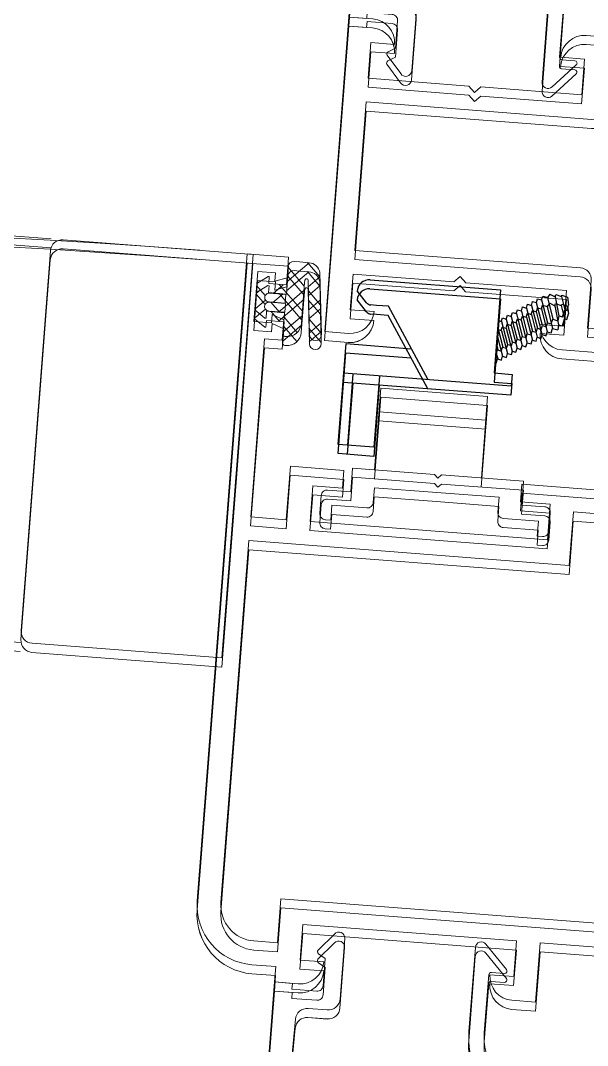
# Model space of a CAD drawing. Header units: millimetres. Extents: x 26282 to 30760, y 1404 to 4574.
# Drawn here: x 29231.83 to 29236.59, y 3201.09 to 3209.7 of the extents above; entities that cross this region are included whole.
import ezdxf

# ---------------------------------------------------------------- set-up
doc = ezdxf.new("R2010")
doc.units = ezdxf.units.MM
doc.header["$LTSCALE"] = 0.25
doc.linetypes.add('DIVIDE', pattern=[1.25, 0.5, -0.25, 0, -0.25, 0, -0.25])
for name, color, linetype, lineweight in [('AB-DUV', 4, 'Continuous', 50), ('DOĞRAMA', 30, 'Continuous', 20), ('SECTION LINE (3RDF)', 40, 'DIVIDE', 25)]:
    doc.layers.add(name, color=color, linetype=linetype, lineweight=lineweight)
doc.layers.add('aksesuar_k', color=7, linetype='Continuous')

# ---------------------------------------------------------------- blocks, each defined once
blk = doc.blocks.new('CHD60E27', base_point=(-138.6, 7.85))
at = {"color": 1, "linetype": 'Continuous'}
for p, q in [((-80.6, 56.35), (-78.6, 56.35)), ((-115.729976, 50.516652), (-114.729976, 49.516652)), ((-115.729976, 50.516652), (-114.729976, 49.516652)), ((-78.6, 29.85), (-80.6, 29.85)), ((-137.2, 16.75), (-135.7, 16.75)), ((-135.7, 16.75), (-135.7, 15.25))]:
    blk.add_line(p, q, dxfattribs=at)
at = {"color": 40, "linetype": 'Continuous'}
for points in [[(-138.6, 7.85), (-138.6, 78.35), (-134.7, 78.35), (-134.7, 75.95, -0.414213), (-135.199999, 75.45), (-135.7, 75.45), (-135.7, 76.95), (-137.2, 76.95), (-137.2, 69.45), (-135.7, 69.45), (-135.7, 70.95), (-135.2, 70.95, -0.414213), (-134.699999, 70.45), (-134.7, 66.05), (-135.7, 66.05), (-135.7, 68.05), (-137.2, 68.05), (-137.2, 58.05), (-135.7, 58.05), (-135.7, 60.05), (-134.7, 60.05), (-134.7, 56.65), (-136.6, 56.65), (-136.6, 51.35), (-134.4, 51.35), (-132.2, 51.35), (-132.2, 52.95), (-130.2, 52.95), (-130.2, 51.95), (-128.790992, 51.95, 0.176327), (-128.630295, 52.008489), (-127.7, 52.789099), (-127, 52.789099, -0.43976), (-126.701142, 52.462953), (-126.911671, 50.056591, -0.176327), (-126.983943, 49.901604), (-127.323223, 49.562323, -0.577351), (-127.741481, 49.674394), (-127.772347, 49.789587, 0.267949), (-127.949124, 49.966363), (-129.9, 50.489099), (-130.1, 50.489099, 0.842899), (-130.2, 49.906257), (-130.2, 45.839099, 0.414213), (-129.949998, 45.589099), (-129.628806, 45.589099, 0.137838), (-129.498553, 45.625711), (-127.980252, 46.552487, -0.585341), (-127.6, 46.339099), (-127.6, 45.002615, -0.261351), (-128.07899, 44.149065), (-129.797634, 43.1), (-128.07899, 42.050935, -0.261351), (-127.6, 41.197385), (-127.6, 39.8609, -0.585341), (-127.980252, 39.647512), (-129.498554, 40.574288, 0.137838), (-129.628807, 40.6109), (-129.95, 40.6109, 0.414213), (-130.199999, 40.360899), (-130.2, 36.293743, 0.842899), (-130.1, 35.710901), (-129.9, 35.7109), (-127.949123, 36.233636, 0.267949), (-127.772347, 36.410413), (-127.741481, 36.525605, -0.577351), (-127.323223, 36.637676), (-126.983943, 36.298396, -0.176327), (-126.911671, 36.143409), (-126.701141, 33.737047, -0.43976), (-127, 33.4109), (-127.7, 33.4109), (-128.630295, 34.191511, 0.176327), (-128.790992, 34.25), (-130.2, 34.25), (-130.2, 33.25), (-132.2, 33.25), (-132.2, 34.85), (-136.6, 34.85), (-136.6, 29.55), (-134.7, 29.55), (-134.7, 26.15), (-135.7, 26.15), (-135.7, 28.15), (-137.2, 28.15), (-137.2, 18.15), (-135.7, 18.15), (-135.7, 20.15), (-134.7, 20.15), (-134.7, 15.75, -0.414213), (-135.199999, 15.25), (-135.7, 15.25), (-135.7, 16.75), (-137.2, 16.75), (-137.2, 9.25), (-135.7, 9.25), (-135.7, 10.75), (-135.2, 10.75, -0.414213), (-134.699999, 10.25), (-134.7, 7.85), (-138.6, 7.85)], [(-78.6, 56.35), (-78.6, 29.85), (-79.6, 29.85), (-80.6, 29.85, -0.414213), (-82.599999, 31.85), (-80.6, 31.85), (-80.6, 34.85), (-89.1, 34.85), (-89.6, 35.35), (-90.1, 34.85), (-98.6, 34.85), (-98.6, 31.85), (-96.6, 31.85, -0.414213), (-98.599999, 29.85), (-105.740408, 29.85, -0.356298), (-107.699999, 31.450001), (-105.7, 31.45), (-105.7, 34.85), (-109, 34.85), (-109.5, 35.35), (-110, 34.85), (-113.2, 34.85), (-113.2, 31.45), (-111.2, 31.45, -0.356298), (-113.159592, 29.85), (-115.2, 29.85), (-115.2, 34.25), (-116.609007, 34.25, 0.176327), (-116.769704, 34.191511), (-117.7, 33.4109), (-118.4, 33.4109, -0.43976), (-118.698859, 33.737047), (-118.488329, 36.143409, -0.176327), (-118.416057, 36.298397), (-118.076776, 36.637677, -0.577351), (-117.658519, 36.525604), (-117.627652, 36.410413, 0.267949), (-117.450876, 36.233636), (-115.5, 35.7109), (-115.3, 35.7109, 0.842899), (-115.2, 36.293744), (-115.2, 40.3609, 0.414213), (-115.45, 40.6109), (-115.771193, 40.6109, 0.137838), (-115.901446, 40.574288), (-117.419747, 39.647512, -0.585341), (-117.799999, 39.8609), (-117.8, 41.197384, -0.261351), (-117.32101, 42.050935), (-115.602366, 43.1), (-117.321009, 44.149064, -0.261351), (-117.8, 45.002615), (-117.8, 46.339099, -0.585341), (-117.419747, 46.552488), (-115.901445, 45.625712, 0.137838), (-115.771193, 45.5891), (-115.45, 45.589099, 0.414213), (-115.199999, 45.8391), (-115.2, 49.906257, 0.842899), (-115.3, 50.489099), (-115.5, 50.489099), (-117.450876, 49.966364, 0.267949), (-117.627653, 49.789587), (-117.658518, 49.674395, -0.577351), (-118.076776, 49.562322), (-118.416057, 49.901603, -0.176327), (-118.488329, 50.056591), (-118.698858, 52.462953, -0.43976), (-118.4, 52.789099), (-117.7, 52.789099), (-116.769704, 52.008489, 0.176327), (-116.609007, 51.95), (-115.2, 51.95), (-115.2, 56.35), (-113.159591, 56.35, -0.356297), (-111.199999, 54.75), (-113.2, 54.75), (-113.2, 51.35), (-110, 51.35), (-109.5, 50.85), (-109, 51.35), (-105.7, 51.35), (-105.7, 54.75), (-107.7, 54.75, -0.356297), (-105.740408, 56.35), (-98.6, 56.35, -0.414213), (-96.599999, 54.350001), (-98.6, 54.35), (-98.6, 51.35), (-90.1, 51.35), (-89.6, 50.85), (-89.1, 51.35), (-80.6, 51.35), (-80.6, 54.35), (-82.6, 54.35, -0.414213), (-80.6, 56.35), (-78.6, 56.35)], [(-80.6, 43.1), (-80.6, 49.35), (-99.6, 49.35, -0.414213), (-100.6, 50.35), (-100.6, 54.35), (-103.7, 54.35), (-103.7, 50.35, -0.414213), (-104.699999, 49.350001), (-113.2, 49.35), (-113.2, 36.85), (-104.7, 36.85, -0.414213), (-103.699999, 35.850001), (-103.7, 31.85), (-100.6, 31.85), (-100.6, 35.85, -0.414213), (-99.6, 36.85), (-80.6, 36.85), (-80.6, 43.1)]]:
    blk.add_lwpolyline(points, format="xyb", close=True, dxfattribs=at)
at = {"color": 4, "linetype": 'Continuous'}
for points in [[(-130.210348, 45.762166), (-128.497348, 46.762166), (-122.710348, 46.762166), (-116.923348, 46.762166), (-115.210348, 45.762166), (-115.210348, 50.362166), (-116.910348, 49.362166), (-122.710348, 49.362166), (-128.510348, 49.362166), (-130.210348, 50.362166), (-130.210348, 45.762166)], [(-128.497348, 39.437833), (-130.210348, 40.437833), (-130.210348, 35.837833), (-128.510348, 36.837833), (-122.710348, 36.837833), (-116.910348, 36.837833), (-115.210348, 35.837833), (-115.210348, 40.437833), (-116.923348, 39.437833), (-122.710348, 39.437833), (-128.497348, 39.437833)]]:
    blk.add_lwpolyline(points, close=True, dxfattribs=at)
at = {"color": 40, "linetype": 'Continuous'}
blk.add_lwpolyline([(-134.4, 49.35), (-136.6, 49.35), (-136.6, 36.85), (-132.2, 36.85), (-132.2, 49.35), (-134.4, 49.35)], close=True, dxfattribs=at)
blk = doc.blocks.new('CHD10-3111', base_point=(3855.389827, -8975.811796))
at = {"color": 40, "linetype": 'Continuous'}
blk.add_lwpolyline([(3855.389827, -8949.111796), (3879.389827, -8949.111796), (3879.389827, -8971.111796), (3877.889827, -8971.111796), (3877.889827, -8970.611796), (3875.789827, -8970.611796, 0.414276), (3875.289827, -8971.111902), (3875.289827, -8973.411796), (3875.891113, -8973.764938, -0.44986), (3875.948899, -8974.058621), (3874.687602, -8975.51474, -0.717959), (3873.789827, -8975.211796), (3873.789827, -8970.111796, -0.414242), (3874.789923, -8969.111796), (3876.40713, -8969.111796, 0.409111), (3877.406977, -8968.129248), (3877.703866, -8951.120522, 0.419335), (3877.203942, -8950.611796), (3858.289827, -8950.611796, 0.414214), (3857.789827, -8951.111796), (3857.789827, -8954.510299, 0.096347), (3857.826278, -8954.697709), (3862.331086, -8965.847499, -0.096289), (3862.789827, -8968.20752), (3862.789827, -8975.311796, -0.679855), (3861.925103, -8975.653814), (3860.044019, -8973.648631, -0.65679), (3860.189935, -8973.311796), (3861.289827, -8973.311796, 0.414214), (3861.489827, -8973.111796), (3861.489827, -8968.20752, 0.096295), (3861.125704, -8966.334383), (3856.526235, -8954.950297, -0.096289), (3856.489827, -8954.762994), (3856.489827, -8952.011796), (3855.389827, -8952.011796), (3855.389827, -8949.111796)], format="xyb", close=True, dxfattribs=at)
blk = doc.blocks.new('CHD60E28', base_point=(0, -82.8))
at = {"color": 1, "linetype": 'Continuous'}
blk.add_line((58, -22), (60, -22), dxfattribs=at)
at = {"color": 40, "linetype": 'Continuous'}
blk.add_lwpolyline([(27.74, -27), (38, -27), (38, -22), (40, -22, -0.414213), (42, -23.999999), (40, -24), (40, -27), (58, -27), (58, -24), (56, -24, -0.414213), (58, -21.999999), (60, -22), (60, -23.30168), (62, -23.30168, -0.414213), (67, -28.30168), (67, -28.30168), (67, -55.55084), (67, -82.8), (63.5, -82.8), (63.5, -81.073884), (64.5, -80.7), (64.5, -81.4), (66, -81.4), (66, -77.2), (64.5, -77.2), (64.5, -77.9), (63.5, -77.526115), (63.5, -75.8), (65, -75.8), (65, -60.8), (62, -60.8), (62, -65.3), (57.5, -65.3), (57.5, -63.8), (60, -63.8), (60, -60.8), (40, -60.8), (40, -63.8), (42.5, -63.8), (42.5, -65.3), (31.308076, -65.3)], format="xyb", dxfattribs=at)
blk.add_lwpolyline([(65, -43.55084), (65, -28.301681, 0.414213), (62, -25.301681), (60, -25.30168), (60, -29), (25.4, -29), (25.4, -58.8), (29.864701, -58.8), (32.462777, -63.3), (38, -63.3), (38, -58.8), (65, -58.8), (65, -43.55084)], format="xyb", close=True, dxfattribs=at)
blk = doc.blocks.new('CHD40D06', base_point=(-3.244644, -4.348007))
at = {"color": 1, "linetype": 'Continuous'}
for p, q in [((-3.233957, 1.502004), (-2.114244, 0.38229)), ((-3.143286, 0.615308), (-2.231326, 1.527269)), ((-1.5, 0.137274), (0, 1.637274)), ((-1.19341, 1.582777), (0, 0.389367)), ((-1.5, -1.984046), (0.484046, 0)), ((0.389367, 0), (1.189367, -0.8)), ((-2.992329, -0.860945), (-1.872616, -1.980658)), ((-2.94649, -1.309216), (-2.03453, -0.397255)), ((-1.5, -0.231953), (0.605442, -2.337395)), ((1.664749, -0.940617), (2.5, -0.105366)), ((0.267971, -2.337395), (1.067971, -1.537395)), ((1.710462, -1.321095), (2.5, -2.110633)), ((-2.749694, -3.23374), (-1.837734, -2.32178)), ((-1.5, -2.353274), (-0.000027, -3.853246)), ((2.317869, -2.408817), (2.5, -2.226687)), ((-2.750701, -3.223894), (-1.626587, -4.348007)), ((-1.74264, -4.348007), (0, -2.605366))]:
    blk.add_line(p, q, dxfattribs=at)
for points in [[(2.5, -0.0586), (2.5, -1.168698), (2.5, -2.278795), (1.60183, -2.919995), (1.5, -2.919995), (1.5, -2.337395), (0, -2.337395), (0, -3.848007, -0.414213), (-0.499999, -4.348007), (-0.943759, -4.348007), (-1.741907, -4.348007, -0.346314), (-2.714035, -3.582455), (-3.24205, 1.581145, -0.414213), (-2.795506, 2.129414, -0.414213), (-2.247237, 1.68287), (-1.7854, -2.833564), (-1.760746, -2.951964), (-1.679623, -2.98778), (-1.584181, -2.97584), (-1.510215, -2.854067), (-1.5, -2.668709), (-1.5, 0.781642, -0.414213), (-0.3, 1.981642), (-0.2, 1.981642, -0.414209), (0, 1.781645), (0, 0), (1.5, 0), (1.5, 0.5826), (1.60183, 0.5826), (2.5, -0.0586)], [(1.743245, -1.168703, 0.444305), (1.335038, -0.8), (0, -0.8), (0, -1.537395), (1.335028, -1.537395, 0.444305), (1.743245, -1.168703)]]:
    blk.add_lwpolyline(points, format="xyb", close=True, dxfattribs=at)
blk = doc.blocks.new('ISP-ROTO')
for p, q in [((-7.112, 68), (0, 68)), ((7.112, 68), (0, 68)), ((-8.105, 67.118), (-13, 26)), ((8.105, 67.118), (13, 26)), ((-13, 26), (0, 26)), ((13, 26), (0, 26)), ((-16, 24), (0, 24)), ((16, 24), (0, 24)), ((-17, 23), (-17, 17)), ((17, 23), (17, 17)), ((-16, 17), (0, 17)), ((16, 17), (0, 17)), ((-17, 16), (-17, 0)), ((17, 16), (17, 0)), ((-17, 0), (0, 0)), ((17, 0), (0, 0))]:
    blk.add_line(p, q)
for points in [[(0, 25.701), (-12.32, 25.701, 1), (-12.32, 24.241), (0, 24.241)], [(0, 25.701), (12.32, 25.701, -1), (12.32, 24.241), (0, 24.241)]]:
    blk.add_lwpolyline(points, format="xyb")
for centre, start, end in [((-7.112, 67), 90, 173.21103), ((7.112, 67), 6.78897, 90), ((-16, 23), 90, 180), ((16, 23), 0, 90), ((-16, 16), 90, 180), ((16, 16), 0, 90)]:
    blk.add_arc(centre, 1, start, end)
blk = doc.blocks.new('karş')
at = {"layer": 'aksesuar_k'}
for p, q in [((-11.742, 16.152), (-3.242, 16.152)), ((-11.742, 13.152), (-11.742, 16.152)), ((-5.742, 2.052), (-5.742, 16.152)), ((-3.242, 16.152), (-3.242, 10.662)), ((0.322, 14.701), (1.258, 15.552)), ((-11.742, 15.352), (-5.742, 15.352)), ((0.158, 13.852), (0.158, 14.331)), ((0.158, 12.852), (0.158, 13.852)), ((2.258, 14.552), (2.258, 3.552)), ((-5.742, 13.152), (-11.742, 13.152)), ((-5.742, 9.052), (0.158, 12.852)), ((-4.742, 3.552), (-4.742, 2.052)), ((2.258, 3.552), (-4.742, 3.552)), ((-3.104, 3.552), (-3.117, 3.489)), ((-3.104, 3.552), (-3.117, 3.489)), ((-3.117, 3.489), (-2.785, 3.418)), ((-3.117, 3.489), (-2.785, 3.418)), ((-2.32, 3.552), (-2.772, 3.398)), ((-0.939, 3.552), (-2.522, 3.012)), ((-0.312, 3.584), (-0.383, 3.252)), ((-0.319, 3.552), (-0.383, 3.252)), ((-2.785, 3.418), (-2.856, 3.085)), ((-2.785, 3.418), (-2.856, 3.085)), ((-2.856, 3.085), (-2.523, 3.014)), ((-2.856, 3.085), (-2.523, 3.014)), ((-2.523, 3.014), (-2.593, 2.68)), ((-2.523, 3.014), (-2.593, 2.68)), ((-2.593, 2.68), (-2.26, 2.609)), ((-2.593, 2.68), (-2.26, 2.609)), ((-2.26, 2.609), (-2.331, 2.276)), ((-2.26, 2.609), (-2.331, 2.276)), ((-0.393, 3.267), (-2.271, 2.626)), ((-0.151, 2.893), (-2.029, 2.251)), ((-0.414, 3.299), (-0.081, 3.227)), ((-0.414, 3.299), (-0.081, 3.227)), ((-0.081, 3.227), (-0.152, 2.895)), ((-0.081, 3.227), (-0.152, 2.895)), ((-0.152, 2.895), (0.182, 2.822)), ((-0.152, 2.895), (0.182, 2.822)), ((0.182, 2.822), (0.111, 2.489)), ((0.182, 2.822), (0.111, 2.489)), ((-4.742, 2.052), (-5.742, 2.052)), ((-2.331, 2.276), (-1.999, 2.205)), ((-2.331, 2.276), (-1.999, 2.205)), ((-2.029, 2.252), (-2.1, 1.919)), ((-2.029, 2.252), (-2.1, 1.919)), ((-2.1, 1.919), (-1.767, 1.848)), ((-2.1, 1.919), (-1.767, 1.848)), ((-1.767, 1.848), (-1.837, 1.514)), ((-1.767, 1.848), (-1.837, 1.514)), ((0.11, 2.491), (-1.768, 1.85)), ((0.377, 2.078), (-1.5, 1.436)), ((0.111, 2.489), (0.443, 2.418)), ((0.111, 2.489), (0.443, 2.418)), ((0.443, 2.418), (0.372, 2.085)), ((0.443, 2.418), (0.372, 2.085)), ((0.372, 2.085), (0.706, 2.013)), ((0.372, 2.085), (0.706, 2.013)), ((0.706, 2.013), (0.635, 1.68)), ((0.706, 2.013), (0.635, 1.68)), ((-1.837, 1.514), (-1.505, 1.442)), ((-1.837, 1.514), (-1.505, 1.442)), ((-1.505, 1.442), (-1.576, 1.11)), ((-1.505, 1.442), (-1.576, 1.11)), ((-1.576, 1.11), (-1.243, 1.039)), ((-1.576, 1.11), (-1.243, 1.039)), ((-1.243, 1.039), (-1.313, 0.704)), ((-1.243, 1.039), (-1.313, 0.704)), ((0.614, 1.681), (-1.264, 1.04)), ((0.891, 1.255), (-0.987, 0.613)), ((1.164, 0.865), (-0.714, 0.223)), ((0.635, 1.68), (0.968, 1.609)), ((0.635, 1.68), (0.968, 1.609)), ((0.968, 1.609), (0.897, 1.276)), ((0.968, 1.609), (0.897, 1.276)), ((0.897, 1.276), (1.231, 1.203)), ((0.897, 1.276), (1.231, 1.203)), ((1.231, 1.203), (1.16, 0.871)), ((1.231, 1.203), (1.16, 0.871)), ((1.16, 0.871), (1.492, 0.8)), ((1.16, 0.871), (1.492, 0.8)), ((-1.313, 0.704), (-0.98, 0.633)), ((-1.313, 0.704), (-0.98, 0.633)), ((-0.98, 0.633), (-1.051, 0.3)), ((-0.98, 0.633), (-1.051, 0.3)), ((-1.051, 0.3), (-0.718, 0.229)), ((-1.051, 0.3), (-0.718, 0.229)), ((-0.718, 0.229), (-0.788, -0.105)), ((-0.718, 0.229), (-0.788, -0.105)), ((1.445, 0.494), (-0.433, -0.148)), ((1.684, 0.061), (-0.194, -0.58)), ((1.492, 0.8), (1.421, 0.467)), ((1.492, 0.8), (1.421, 0.467)), ((1.421, 0.467), (1.755, 0.394)), ((1.421, 0.467), (1.755, 0.394)), ((1.755, 0.394), (1.684, 0.061)), ((1.755, 0.394), (1.684, 0.061)), ((1.684, 0.061), (2.017, -0.01)), ((1.684, 0.061), (2.017, -0.01)), ((-0.788, -0.105), (-0.456, -0.176)), ((-0.788, -0.105), (-0.456, -0.176)), ((-0.456, -0.176), (-0.527, -0.509)), ((-0.527, -0.509), (-0.194, -0.58)), ((-0.527, -0.509), (-0.194, -0.58)), ((-0.194, -0.58), (-0.264, -0.914)), ((-0.194, -0.58), (-0.264, -0.914)), ((1.928, -0.41), (0.133, -0.999)), ((2.228, -0.601), (1.928, -0.41)), ((2.017, -0.01), (1.931, -0.412)), ((2.017, -0.01), (1.946, -0.342)), ((2.228, -0.601), (2.026, -1.049)), ((-0.264, -0.914), (0.133, -0.999)), ((0.133, -0.999), (0.039, -1.439)), ((0.47, -1.483), (0.039, -1.439)), ((0.47, -1.483), (0.398, -1.816)), ((2.026, -1.049), (0.47, -1.483)), ((2.097, -1.582), (0.997, -1.944)), ((2.026, -1.049), (2.226, -1.092)), ((2.219, -1.612), (2.079, -2.104)), ((2.226, -1.092), (2.097, -1.582)), ((2.097, -1.582), (2.219, -1.612)), ((0.398, -1.816), (0.997, -1.944)), ((0.997, -1.944), (0.955, -2.144)), ((0.955, -2.144), (1.455, -2.226)), ((2.079, -2.104), (1.453, -2.234))]:
    blk.add_line(p, q, dxfattribs=at)
for centre, radius, start, end in [((1.258, 14.552), 1, 0, 90), ((0.658, 14.331), 0.5, 132.27369, 180)]:
    blk.add_arc(centre, radius, start, end, dxfattribs=at)
blk = doc.blocks.new('A$C74C11A8A')
at = {"layer": 'DOĞRAMA', "color": 155}
for p, q in [((685.712, 106.878), (678.832, 106.878)), ((683.712, 106.878), (683.712, 97.878)), ((685.712, 97.878), (685.712, 106.878)), ((678.832, 97.878), (685.712, 97.878))]:
    blk.add_line(p, q, dxfattribs=at)
at = {"layer": 'DOĞRAMA', "color": 155, "lineweight": 0}
blk.add_lwpolyline([(676.082, 106.775), (677.332, 106.775), (677.332, 101.525), (677.332, 96.275), (676.082, 96.275, 0.414214), (675.582, 95.775), (675.582, 92.825), (674.332, 92.825), (674.332, 92.375, 0.414214), (674.832, 91.875), (676.332, 91.875, 0.414214), (676.832, 92.375), (676.832, 94.325), (678.832, 94.325), (678.832, 101.225), (678.532, 101.525), (678.832, 101.825), (678.832, 108.725), (676.832, 108.725), (676.832, 110.675, 0.414214), (676.332, 111.175), (674.832, 111.175, 0.414214), (674.332, 110.675), (674.332, 110.225), (675.582, 110.225), (675.582, 107.275, 0.414214)], format="xyb", close=True, dxfattribs=at)
at = {"layer": 'DOĞRAMA', "color": 155, "linetype": 'Continuous'}
blk.add_arc((46.495, 122.933), 649.588, 0, 90, dxfattribs=at)
at = {"layer": 'DOĞRAMA', "color": 155}
for name, p in [('ISP-ROTO', (679.083, 118.445)), ('karş', (692.454, 93.926))]:
    blk.add_blockref(name, p, dxfattribs=at)
at = {"layer": 'DOĞRAMA', "color": 155, "rotation": 90}
for name, p in [('CHD60E28', (696.083, 51.945)), ('CHD40D06', (695.754, 112.202)), ('CHD10-3111', (639.983, 87.945))]:
    blk.add_blockref(name, p, dxfattribs=at)
at = {"layer": 'DOĞRAMA', "color": 155, "xscale": -1, "rotation": 270}
for name, p in [('CHD60E27', (668.083, 51.945)), ('CHD10-3111', (711.883, 87.945))]:
    blk.add_blockref(name, p, dxfattribs=at)
blk = doc.blocks.new('A$C187D15ED')
at = {"layer": 'SECTION LINE (3RDF)', "xscale": 0.1, "yscale": 0.1, "zscale": 0.1, "rotation": 85.58962928942069}
for p in [(9669.8158, 2932.3961), (9669.8148, 2932.32)]:
    blk.add_blockref('A$C74C11A8A', p, dxfattribs=at)

msp = doc.modelspace()

# ---------------------------------------------------------------- block references
at = {"layer": 'AB-DUV', "ltscale": 100}
msp.add_blockref('A$C187D15ED', (19570.4239, 205.0275, 5.1264), dxfattribs=at)

# ---------------------------------------------------------------- next in the draw order: linework, layer by layer
at = {"layer": 'aksesuar_k'}
for p, q in [((29234.7653, 3207.4471, 5.1264), (29235.862, 3207.3626, 5.1264)), ((29234.7356, 3207.2552, 5.1264), (29234.6579, 3207.3551, 5.1264)), ((29235.862, 3207.3626, 5.1264), (29235.8082, 3206.6646, 5.1264)), ((29236.2759, 3207.3277, 5.1264), (29236.2545, 3207.2992, 5.1264)), ((29236.2759, 3207.3277, 5.1264), (29236.319, 3207.3041, 5.1264)), ((29236.319, 3207.3041, 5.1264), (29236.3248, 3207.3236, 5.1264)), ((29236.3248, 3207.3236, 5.1264), (29236.3727, 3207.307, 5.1264)), ((29236.0785, 3207.2094, 5.1264), (29236.0883, 3207.2421, 5.1264)), ((29236.0785, 3207.2094, 5.1264), (29236.0883, 3207.2421, 5.1264)), ((29236.0883, 3207.2421, 5.1264), (29236.1209, 3207.2324, 5.1264)), ((29236.0883, 3207.2421, 5.1264), (29236.1209, 3207.2324, 5.1264)), ((29236.1209, 3207.2324, 5.1264), (29236.1306, 3207.2651, 5.1264)), ((29236.1209, 3207.2324, 5.1264), (29236.1306, 3207.2651, 5.1264)), ((29236.1306, 3207.2651, 5.1264), (29236.1632, 3207.2554, 5.1264)), ((29236.1306, 3207.2651, 5.1264), (29236.1632, 3207.2554, 5.1264)), ((29236.1607, 3207.258, 5.1264), (29236.2102, 3207.0659, 5.1264)), ((29236.1632, 3207.2554, 5.1264), (29236.173, 3207.2881, 5.1264)), ((29236.1632, 3207.2554, 5.1264), (29236.173, 3207.2881, 5.1264)), ((29236.173, 3207.2881, 5.1264), (29236.2057, 3207.2785, 5.1264)), ((29236.173, 3207.2881, 5.1264), (29236.2057, 3207.2785, 5.1264)), ((29236.2057, 3207.2785, 5.1264), (29236.2153, 3207.3111, 5.1264)), ((29236.2057, 3207.2785, 5.1264), (29236.2153, 3207.3111, 5.1264)), ((29236.2057, 3207.2785, 5.1264), (29236.2552, 3207.0863, 5.1264)), ((29236.2153, 3207.3111, 5.1264), (29236.2479, 3207.3015, 5.1264)), ((29236.2153, 3207.3111, 5.1264), (29236.2548, 3207.2995, 5.1264)), ((29236.2545, 3207.2992, 5.1264), (29236.2995, 3207.1157, 5.1264)), ((29236.319, 3207.3041, 5.1264), (29236.3503, 3207.1455, 5.1264)), ((29236.3727, 3207.307, 5.1264), (29236.3767, 3207.319, 5.1264)), ((29236.3727, 3207.307, 5.1264), (29236.4003, 3207.1946, 5.1264)), ((29236.3767, 3207.319, 5.1264), (29236.4246, 3207.3012, 5.1264)), ((29236.4199, 3207.1888, 5.1264), (29236.4319, 3207.238, 5.1264)), ((29236.4246, 3207.3012, 5.1264), (29236.4327, 3207.2378, 5.1264)), ((29234.8189, 3207.2324, 5.1264), (29234.7712, 3207.2361, 5.1264)), ((29234.9186, 3207.2247, 5.1264), (29234.8189, 3207.2324, 5.1264)), ((29235.2521, 3206.6072, 5.1264), (29234.9186, 3207.2247, 5.1264)), ((29235.9515, 3207.1403, 5.1264), (29235.9611, 3207.1729, 5.1264)), ((29235.9515, 3207.1403, 5.1264), (29235.9611, 3207.1729, 5.1264)), ((29235.9611, 3207.1729, 5.1264), (29235.9938, 3207.1633, 5.1264)), ((29235.9611, 3207.1729, 5.1264), (29235.9938, 3207.1633, 5.1264)), ((29235.9938, 3207.1633, 5.1264), (29236.0036, 3207.196, 5.1264)), ((29235.9938, 3207.1633, 5.1264), (29236.0036, 3207.196, 5.1264)), ((29235.9946, 3207.1637, 5.1264), (29236.0441, 3206.9716, 5.1264)), ((29236.0036, 3207.196, 5.1264), (29236.0362, 3207.1864, 5.1264)), ((29236.0036, 3207.196, 5.1264), (29236.0362, 3207.1864, 5.1264)), ((29236.0359, 3207.1843, 5.1264), (29236.0854, 3206.9921, 5.1264)), ((29236.0362, 3207.1864, 5.1264), (29236.0459, 3207.219, 5.1264)), ((29236.0362, 3207.1864, 5.1264), (29236.0459, 3207.219, 5.1264)), ((29236.0459, 3207.219, 5.1264), (29236.0785, 3207.2094, 5.1264)), ((29236.0459, 3207.219, 5.1264), (29236.0785, 3207.2094, 5.1264)), ((29236.0806, 3207.2086, 5.1264), (29236.1301, 3207.0164, 5.1264)), ((29236.1216, 3207.2328, 5.1264), (29236.1711, 3207.0406, 5.1264)), ((29236.383, 3207.1359, 5.1264), (29236.4003, 3207.1946, 5.1264)), ((29236.4003, 3207.1946, 5.1264), (29236.4199, 3207.1888, 5.1264)), ((29235.8391, 3207.1065, 5.1264), (29235.8717, 3207.0969, 5.1264)), ((29235.8422, 3207.1056, 5.1264), (29235.8717, 3207.0969, 5.1264)), ((29235.8668, 3207.0942, 5.1264), (29235.8764, 3207.1269, 5.1264)), ((29235.8668, 3207.0942, 5.1264), (29235.8764, 3207.1269, 5.1264)), ((29235.8701, 3207.096, 5.1264), (29235.9196, 3206.9038, 5.1264)), ((29235.8764, 3207.1269, 5.1264), (29235.9091, 3207.1172, 5.1264)), ((29235.8764, 3207.1269, 5.1264), (29235.9091, 3207.1172, 5.1264)), ((29235.9091, 3207.1172, 5.1264), (29235.9189, 3207.1499, 5.1264)), ((29235.9091, 3207.1172, 5.1264), (29235.9189, 3207.1499, 5.1264)), ((29235.9093, 3207.1173, 5.1264), (29235.9588, 3206.9252, 5.1264)), ((29235.9189, 3207.1499, 5.1264), (29235.9515, 3207.1403, 5.1264)), ((29235.9189, 3207.1499, 5.1264), (29235.9515, 3207.1403, 5.1264)), ((29235.9513, 3207.1402, 5.1264), (29236.0008, 3206.948, 5.1264)), ((29236.2455, 3207.0537, 5.1264), (29236.2552, 3207.0863, 5.1264)), ((29236.2455, 3207.0537, 5.1264), (29236.2552, 3207.0863, 5.1264)), ((29236.2552, 3207.0863, 5.1264), (29236.288, 3207.0768, 5.1264)), ((29236.2552, 3207.0863, 5.1264), (29236.288, 3207.0768, 5.1264)), ((29236.288, 3207.0768, 5.1264), (29236.2995, 3207.1157, 5.1264)), ((29236.2995, 3207.1157, 5.1264), (29236.3426, 3207.1029, 5.1264)), ((29236.3503, 3207.1455, 5.1264), (29236.3426, 3207.1029, 5.1264)), ((29236.3503, 3207.1455, 5.1264), (29236.383, 3207.1359, 5.1264)), ((29235.8374, 3207.0438, 5.1264), (29235.8791, 3206.8819, 5.1264)), ((29236.0761, 3206.9616, 5.1264), (29236.0857, 3206.9942, 5.1264)), ((29236.0761, 3206.9616, 5.1264), (29236.0857, 3206.9942, 5.1264)), ((29236.0857, 3206.9942, 5.1264), (29236.1185, 3206.9846, 5.1264)), ((29236.0857, 3206.9942, 5.1264), (29236.1185, 3206.9846, 5.1264)), ((29236.1185, 3206.9846, 5.1264), (29236.1282, 3207.0173, 5.1264)), ((29236.1185, 3206.9846, 5.1264), (29236.1282, 3207.0173, 5.1264)), ((29236.1282, 3207.0173, 5.1264), (29236.1608, 3207.0076, 5.1264)), ((29236.1282, 3207.0173, 5.1264), (29236.1608, 3207.0076, 5.1264)), ((29236.1608, 3207.0076, 5.1264), (29236.1704, 3207.0403, 5.1264)), ((29236.1608, 3207.0076, 5.1264), (29236.1704, 3207.0403, 5.1264)), ((29236.1704, 3207.0403, 5.1264), (29236.2032, 3207.0307, 5.1264)), ((29236.1704, 3207.0403, 5.1264), (29236.2032, 3207.0307, 5.1264)), ((29236.2032, 3207.0307, 5.1264), (29236.2129, 3207.0633, 5.1264)), ((29236.2032, 3207.0307, 5.1264), (29236.2129, 3207.0633, 5.1264)), ((29236.2129, 3207.0633, 5.1264), (29236.2455, 3207.0537, 5.1264)), ((29234.4981, 3206.0636, 5.1264), (29234.5635, 3206.9111, 5.1264)), ((29234.5635, 3206.9111, 5.1264), (29235.1108, 3206.8689, 5.1264)), ((29235.8268, 3206.9061, 5.1264), (29235.8387, 3206.8599, 5.1264)), ((29235.9117, 3206.8722, 5.1264), (29235.9214, 3206.9048, 5.1264)), ((29235.9117, 3206.8722, 5.1264), (29235.9214, 3206.9048, 5.1264)), ((29235.9214, 3206.9048, 5.1264), (29235.954, 3206.8952, 5.1264)), ((29235.9214, 3206.9048, 5.1264), (29235.954, 3206.8952, 5.1264)), ((29235.954, 3206.8952, 5.1264), (29235.9636, 3206.9278, 5.1264)), ((29235.954, 3206.8952, 5.1264), (29235.9636, 3206.9278, 5.1264)), ((29235.9587, 3206.9251, 5.1264), (29235.9914, 3206.9155, 5.1264)), ((29235.9587, 3206.9251, 5.1264), (29235.9914, 3206.9155, 5.1264)), ((29235.9914, 3206.9155, 5.1264), (29236.001, 3206.9481, 5.1264)), ((29235.9914, 3206.9155, 5.1264), (29236.001, 3206.9481, 5.1264)), ((29236.001, 3206.9481, 5.1264), (29236.0338, 3206.9386, 5.1264)), ((29236.001, 3206.9481, 5.1264), (29236.0338, 3206.9386, 5.1264)), ((29236.0338, 3206.9386, 5.1264), (29236.0434, 3206.9712, 5.1264)), ((29236.0338, 3206.9386, 5.1264), (29236.0434, 3206.9712, 5.1264)), ((29236.0434, 3206.9712, 5.1264), (29236.0761, 3206.9616, 5.1264)), ((29236.0434, 3206.9712, 5.1264), (29236.0761, 3206.9616, 5.1264)), ((29235.8208, 3206.8279, 5.1264), (29235.827, 3206.8261, 5.1264)), ((29235.8208, 3206.8279, 5.1264), (29235.827, 3206.8261, 5.1264)), ((29235.827, 3206.8261, 5.1264), (29235.8367, 3206.8588, 5.1264)), ((29235.827, 3206.8261, 5.1264), (29235.8367, 3206.8588, 5.1264)), ((29235.8367, 3206.8588, 5.1264), (29235.8693, 3206.8491, 5.1264)), ((29235.8367, 3206.8588, 5.1264), (29235.8693, 3206.8491, 5.1264)), ((29235.8693, 3206.8491, 5.1264), (29235.8789, 3206.8817, 5.1264)), ((29235.8693, 3206.8491, 5.1264), (29235.8789, 3206.8817, 5.1264)), ((29235.8789, 3206.8817, 5.1264), (29235.9117, 3206.8722, 5.1264)), ((29235.8789, 3206.8817, 5.1264), (29235.9117, 3206.8722, 5.1264)), ((29235.9501, 3206.5534, 5.1264), (29234.5442, 3206.6618, 5.1264)), ((29234.5779, 3206.0574, 5.1264), (29234.624, 3206.6557, 5.1264)), ((29234.8434, 3206.6387, 5.1264), (29234.7972, 3206.0405, 5.1264)), ((29235.8082, 3206.6646, 5.1264), (29235.9578, 3206.6531, 5.1264)), ((29235.9578, 3206.6531, 5.1264), (29235.9501, 3206.5534, 5.1264)), ((29234.7972, 3206.0405, 5.1264), (29234.4981, 3206.0636, 5.1264))]:
    msp.add_line(p, q, dxfattribs=at)
for centre, radius, start, end in [((29234.7576, 3207.3474, 5.1264), 0.1, 85.58963, 175.58963), ((29234.775, 3207.2859, 5.1264), 0.05, 217.86332, 265.58963)]:
    msp.add_arc(centre, radius, start, end, dxfattribs=at)
at = {"layer": 'DOĞRAMA', "color": 1, "linetype": 'Continuous'}
for p, q in [((29234.7873, 3209.6391, 5.1264), (29234.5879, 3209.6545, 5.1264)), ((29234.2523, 3207.5913, 5.1264), (29234.0651, 3207.4309, 5.1264)), ((29234.3441, 3207.4714, 5.1264), (29234.2407, 3207.5922, 5.1264)), ((29234.2127, 3207.3943, 5.1264), (29234.0747, 3207.5553, 5.1264)), ((29233.8325, 3207.4291, 5.1264), (29233.813, 3207.4124, 5.1264)), ((29234.1964, 3207.1827, 5.1264), (29234.0027, 3207.4089, 5.1264)), ((29234.3441, 3207.4724, 5.1264), (29234.2462, 3207.3885, 5.1264)), ((29233.8847, 3207.316, 5.1264), (29233.8121, 3207.4008, 5.1264)), ((29234.0363, 3207.4063, 5.1264), (29233.9504, 3207.3327, 5.1264)), ((29234.2099, 3207.3574, 5.1264), (29233.9968, 3207.1749, 5.1264)), ((29234.3501, 3207.234, 5.1264), (29234.247, 3207.3542, 5.1264)), ((29233.8863, 3207.2777, 5.1264), (29233.7966, 3207.2009, 5.1264)), ((29234.0063, 3207.1741, 5.1264), (29233.9327, 3207.2601, 5.1264)), ((29234.3489, 3207.279, 5.1264), (29234.251, 3207.1951, 5.1264)), ((29234.1936, 3207.1459, 5.1264), (29234.0325, 3207.0079, 5.1264)), ((29234.1519, 3207.0042, 5.1264), (29234.0421, 3207.1323, 5.1264)), ((29234.356, 3206.9965, 5.1264), (29234.2529, 3207.1168, 5.1264)), ((29234.3538, 3207.0856, 5.1264), (29234.2558, 3207.0017, 5.1264)), ((29234.3841, 3207.0123, 5.1264), (29234.5835, 3206.997, 5.1264)), ((29234.1621, 3201.5332, 5.1264), (29233.9627, 3201.5486, 5.1264))]:
    msp.add_line(p, q, dxfattribs=at)
at = {"layer": 'DOĞRAMA'}
for p, q in [((29231.4889, 3207.8374, 5.1264), (29232.0872, 3207.7913, 5.1264)), ((29232.1869, 3207.7836, 5.1264), (29233.7821, 3207.6605, 5.1264)), ((29232.0795, 3207.6916, 5.1264), (29231.9564, 3206.0963, 5.1264)), ((29233.7821, 3207.6605, 5.1264), (29233.6514, 3205.9656, 5.1264)), ((29231.8334, 3204.501, 5.1264), (29231.9564, 3206.0963, 5.1264)), ((29233.5207, 3204.2706, 5.1264), (29233.6514, 3205.9656, 5.1264)), ((29231.9254, 3204.3937, 5.1264), (29233.5207, 3204.2706, 5.1264))]:
    msp.add_line(p, q, dxfattribs=at)
at = {"layer": 'DOĞRAMA', "color": 155}
for p, q in [((29234.8556, 3206.5375, 5.1264), (29234.8027, 3205.8516, 5.1264)), ((29235.7529, 3206.4683, 5.1264), (29234.8556, 3206.5375, 5.1264)), ((29235.7, 3205.7824, 5.1264), (29235.7529, 3206.4683, 5.1264)), ((29234.8402, 3206.3381, 5.1264), (29235.7376, 3206.2689, 5.1264))]:
    msp.add_line(p, q, dxfattribs=at)
at = {"layer": 'DOĞRAMA', "color": 40, "linetype": 'Continuous', "elevation": 5.1264}
for points in [[(29234.757, 3211.848), (29234.5879, 3209.6545), (29234.7374, 3209.643), (29234.7413, 3209.6928), (29234.9506, 3209.6767, -0.414276), (29234.9966, 3209.623), (29234.979, 3209.3936), (29234.9163, 3209.3631, 0.44986), (29234.9083, 3209.3342), (29235.0228, 3209.1793, 0.717959), (29235.1147, 3209.2026), (29235.1539, 3209.7111, 0.414242)], [(29236.2653, 3209.8164), (29236.2106, 3209.1081, 0.679855), (29236.2942, 3209.0673), (29236.4972, 3209.2528, 0.65679), (29236.4852, 3209.2875), (29236.3756, 3209.296, -0.414214), (29236.3572, 3209.3174), (29236.3949, 3209.8064, -0.096295)], [(29237.2939, 3209.4458), (29236.5819, 3209.5007, 0.414213), (29236.3671, 3209.3167), (29236.5665, 3209.3013), (29236.5435, 3209.0022), (29235.696, 3209.0675), (29235.6423, 3209.0215), (29235.5963, 3209.0752), (29234.7488, 3209.1406), (29234.7719, 3209.4397), (29234.9713, 3209.4243, 0.414213), (29234.7873, 3209.6391), (29234.5879, 3209.6545), (29234.5879, 3209.6545), (29234.3841, 3207.0123), (29234.4838, 3207.0046), (29234.5835, 3206.997, 0.414213), (29234.7983, 3207.181), (29234.5989, 3207.1964), (29234.6219, 3207.4955), (29235.4694, 3207.4301), (29235.5231, 3207.4761), (29235.5691, 3207.4224), (29236.4166, 3207.3571), (29236.3935, 3207.0579), (29236.1941, 3207.0733, 0.414213), (29236.3781, 3206.8585), (29237.0901, 3206.8036, 0.356298)], [(29237.2176, 3201.799), (29236.1946, 3201.8779), (29236.1561, 3201.3794), (29235.9567, 3201.3948, -0.414213), (29235.7727, 3201.6096), (29235.9721, 3201.5942), (29235.9952, 3201.8933), (29234.2005, 3202.0317), (29234.1774, 3201.7326), (29234.3769, 3201.7172, -0.414213), (29234.1621, 3201.5332), (29233.9627, 3201.5486), (29233.9727, 3201.6783), (29233.7733, 3201.6937, -0.414213), (29233.3132, 3202.2307), (29233.3132, 3202.2307), (29233.5227, 3204.9475), (29233.7323, 3207.6644), (29234.0812, 3207.6375), (29234.068, 3207.4654), (29233.9654, 3207.4358), (29233.9708, 3207.5056), (29233.8212, 3207.5171), (29233.7889, 3207.0984), (29233.9385, 3207.0868), (29233.9439, 3207.1566), (29234.0407, 3207.1116), (29234.0274, 3206.9395), (29233.8779, 3206.9511), (29233.7625, 3205.4555), (29234.0616, 3205.4325), (29234.0962, 3205.8811), (29234.5449, 3205.8465), (29234.5334, 3205.697), (29234.2841, 3205.7162), (29234.261, 3205.4171), (29236.2551, 3205.2633), (29236.2782, 3205.5624), (29236.0289, 3205.5816), (29236.0405, 3205.7312), (29237.1563, 3205.6451)], [(29233.7935, 3199.3551), (29233.9627, 3201.5486), (29234.1122, 3201.537), (29234.1084, 3201.4872), (29234.3177, 3201.471, 0.414276), (29234.3714, 3201.517), (29234.3891, 3201.7464), (29234.3319, 3201.7862, -0.44986), (29234.3284, 3201.8159), (29234.4653, 3201.9514, -0.717959), (29234.5525, 3201.9143), (29234.5133, 3201.4058, -0.414242), (29234.4059, 3201.3138), (29234.2447, 3201.3262, 0.409111), (29234.1374, 3201.2359), (29233.977, 3199.5424, 0.419335)], [(29235.623, 3200.8925, -0.096289), (29235.5954, 3201.1313), (29235.65, 3201.8397, -0.679855), (29235.7389, 3201.8671), (29235.911, 3201.6527, -0.65679), (29235.8939, 3201.6203), (29235.7842, 3201.6287, 0.414214), (29235.7627, 3201.6103), (29235.725, 3201.1213, 0.096295), (29235.7469, 3200.9318)]]:
    msp.add_lwpolyline(points, format="xyb", dxfattribs=at)
for points in [[(29234.6854, 3208.318), (29234.7334, 3208.9412), (29236.6278, 3208.7951, 0.414213), (29236.7352, 3208.8871), (29236.766, 3209.2859), (29237.075, 3209.2621), (29237.0443, 3208.8632, 0.414213), (29237.1363, 3208.7559), (29237.9838, 3208.6905), (29237.8877, 3207.4442), (29237.0402, 3207.5096, 0.414213), (29236.9328, 3207.4175), (29236.902, 3207.0187), (29236.5929, 3207.0426), (29236.6237, 3207.4414, 0.414213), (29236.5317, 3207.5488), (29234.6373, 3207.6949), (29234.6854, 3208.318)], [(29233.6299, 3203.7357), (29233.5126, 3202.2153, 0.414213), (29233.7886, 3201.8931), (29233.988, 3201.8778), (29234.0165, 3202.2465), (29237.4662, 3201.9804), (29237.6954, 3204.9516), (29237.2503, 3204.9859), (29237.0258, 3205.4546), (29236.4737, 3205.4972), (29236.4391, 3205.0485), (29233.7471, 3205.2561), (29233.6299, 3203.7357)]]:
    msp.add_lwpolyline(points, format="xyb", close=True, dxfattribs=at)
at = {"layer": 'DOĞRAMA', "color": 1, "linetype": 'Continuous', "elevation": 5.1264}
for points in [[(29233.7963, 3207.1962), (29233.8048, 3207.3069), (29233.8134, 3207.4176), (29233.9078, 3207.4746), (29233.918, 3207.4738), (29233.9135, 3207.4157), (29234.0631, 3207.4042), (29234.0747, 3207.5548, -0.414213), (29234.1284, 3207.6008), (29234.1726, 3207.5974), (29234.2522, 3207.5913, -0.346314), (29234.3432, 3207.5075), (29234.3562, 3206.9886, -0.414213), (29234.3074, 3206.9373, -0.414213), (29234.2562, 3206.9861), (29234.2449, 3207.4399), (29234.2433, 3207.4519), (29234.2355, 3207.4561), (29234.2259, 3207.4557), (29234.2176, 3207.4441), (29234.2152, 3207.4257), (29234.1886, 3207.0817, -0.414213), (29234.0598, 3206.9713), (29234.0498, 3206.972, -0.414209), (29234.0314, 3206.9935), (29234.0451, 3207.1712), (29233.8955, 3207.1827), (29233.8911, 3207.1246), (29233.8809, 3207.1254), (29233.7963, 3207.1962)], [(29233.8803, 3207.3011, 0.444305), (29233.9181, 3207.2612), (29234.0512, 3207.2509), (29234.0569, 3207.3244), (29233.9238, 3207.3347, 0.444305), (29233.8803, 3207.3011)]]:
    msp.add_lwpolyline(points, format="xyb", close=True, dxfattribs=at)
at = {"layer": 'DOĞRAMA', "color": 155, "lineweight": 0, "elevation": 5.1264}
msp.add_lwpolyline([(29234.7918, 3205.5766), (29234.8015, 3205.7013), (29235.3249, 3205.6609), (29235.8484, 3205.6205), (29235.8387, 3205.4959, 0.414214), (29235.8847, 3205.4422), (29236.1789, 3205.4195), (29236.1693, 3205.2949), (29236.2141, 3205.2914, 0.414214), (29236.2678, 3205.3374), (29236.2794, 3205.487, 0.414214), (29236.2334, 3205.5407), (29236.0389, 3205.5557), (29236.0543, 3205.7551), (29235.3664, 3205.8081), (29235.3341, 3205.7805), (29235.3065, 3205.8128), (29234.6186, 3205.8658), (29234.6032, 3205.6664), (29234.4088, 3205.6814, 0.414214), (29234.3551, 3205.6354), (29234.3435, 3205.4858, 0.414214), (29234.3895, 3205.4321), (29234.4344, 3205.4287), (29234.444, 3205.5533), (29234.7382, 3205.5306, 0.414214)], format="xyb", close=True, dxfattribs=at)
at = {"layer": 'DOĞRAMA', "color": 155, "linetype": 'Continuous'}
msp.add_arc((29228.3393, 3142.9286, 5.1264), 64.9588, 85.589629, 175.589629, dxfattribs=at)
at = {"layer": 'DOĞRAMA'}
for centre, start, end in [((29232.1792, 3207.6839, 5.1264), 85.58963, 175.58963), ((29231.9331, 3204.4934, 5.1264), 175.58963, 265.58963)]:
    msp.add_arc(centre, 0.1, start, end, dxfattribs=at)

doc.saveas('drawing.dxf')
